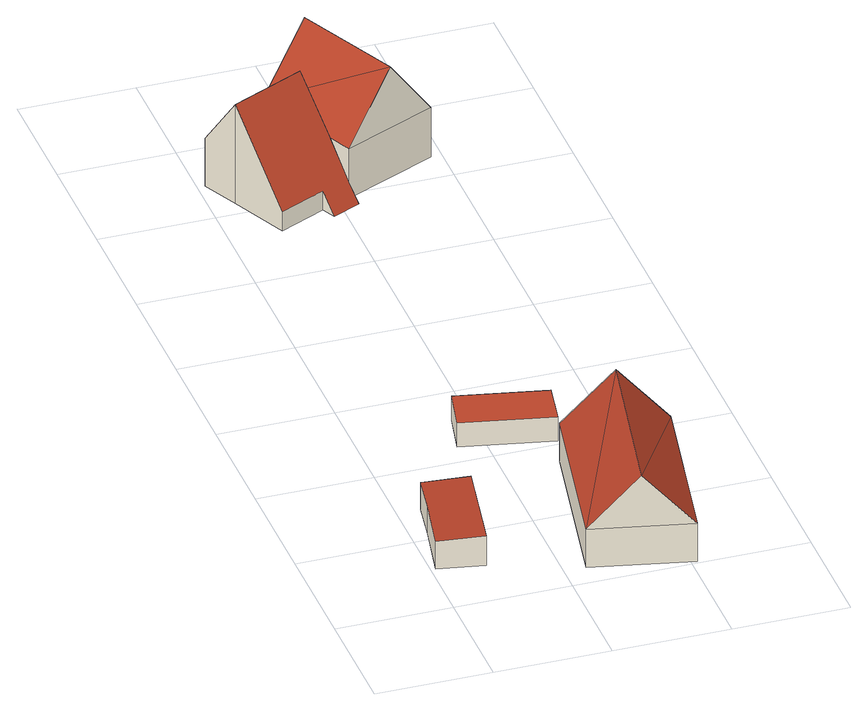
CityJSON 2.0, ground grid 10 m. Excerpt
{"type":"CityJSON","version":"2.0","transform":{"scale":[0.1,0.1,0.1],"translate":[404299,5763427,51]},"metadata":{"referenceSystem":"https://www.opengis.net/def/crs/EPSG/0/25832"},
"CityObjects":{
"building1":{"type":"Building","attributes":{"Gemeindeschluessel":"05515000","Geometrietyp2DReferenz":"3000","function":"31001_1310","roofType":"2100","measuredHeight":2.83},"geometry":[{"type":"Solid","lod":"2","boundaries":[[[[0,1,2,3]],[[4,5,1,0]],[[6,7,5,4]],[[8,9,7,6]],[[3,2,9,8]],[[6,4,0,3,8]],[[1,5,7,9,2]]]],"semantics":{"surfaces":[{"type":"WallSurface"},{"type":"RoofSurface"},{"type":"GroundSurface"}],"values":[[0,0,0,0,0,1,2]]}}]},
"building2":{"type":"Building","attributes":{"Gemeindeschluessel":"05515000","Geometrietyp2DReferenz":"3000","function":"31001_2460","roofType":"1000","measuredHeight":2.3},"geometry":[{"type":"Solid","lod":"2","boundaries":[[[[10,11,12,13]],[[14,15,11,10]],[[16,17,15,14]],[[13,12,17,16]],[[14,10,13,16]],[[11,15,17,12]]]],"semantics":{"surfaces":[{"type":"WallSurface"},{"type":"RoofSurface"},{"type":"GroundSurface"}],"values":[[0,0,0,0,1,2]]}}]},
"building3":{"type":"Building","attributes":{"Gemeindeschluessel":"05515000","Geometrietyp2DReferenz":"3000","function":"31001_1000","roofType":"3100","measuredHeight":8.46},"address":[{"country":"Germany","locality":"Münster","thoroughfareNumber":"105","thoroughfareName":"Am Max-Klemens-Kanal"}],"geometry":[{"type":"Solid","lod":"2","boundaries":[[[[18,19,20,21]],[[22,23,19,18]],[[24,25,23,22]],[[21,20,25,24]],[[18,26,22]],[[24,27,21]],[[26,18,21]],[[21,27,26]],[[22,26,27]],[[27,24,22]],[[19,23,25,20]]]],"semantics":{"surfaces":[{"type":"WallSurface"},{"type":"RoofSurface"},{"type":"GroundSurface"}],"values":[[0,0,0,0,0,0,1,1,1,1,2]]}}]},
"building4":{"type":"Building","attributes":{"Gemeindeschluessel":"05515000","Geometrietyp2DReferenz":"3000","function":"31001_1000"},"address":[{"country":"Germany","locality":"Münster","thoroughfareNumber":"111","thoroughfareName":"Am Max-Klemens-Kanal"}],"children":["building4-1","building4-2"]},
"building4-1":{"type":"BuildingPart","attributes":{"roofType":"3100","measuredHeight":9.42},"parents":["building4"],"geometry":[{"type":"Solid","lod":"2","boundaries":[[[[28,29,30]],[[31,32,29,28]],[[33,34,32,31]],[[35,36,34,33]],[[37,38,36,35]],[[39,40,41]],[[42,37,35,33,43]],[[31,28,30,39,41,44,43,33]],[[30,29,32,34,36,38,45,40,39]],[[42,43,46]],[[38,37,42,46,45]],[[46,43,44]],[[46,44,41,40,45]]]],"semantics":{"surfaces":[{"type":"WallSurface"},{"type":"RoofSurface"},{"type":"GroundSurface"},{"type":"ClosureSurface"}],"values":[[0,0,0,0,0,0,1,1,2,0,3,0,3]]}}]},
"building4-2":{"type":"BuildingPart","attributes":{"roofType":"3100","measuredHeight":10.47},"parents":["building4"],"geometry":[{"type":"Solid","lod":"2","boundaries":[[[[38,37,47]],[[48,49,38,47]],[[50,51,49,48]],[[52,53,51,50]],[[54,41,40,53,52]],[[55,48,56]],[[47,42,46,44,54,56,48]],[[50,55,52]],[[56,52,55]],[[55,50,48]],[[56,54,52]],[[49,51,53,40,45,38]],[[54,44,41]],[[42,47,37]],[[45,46,42,37,38]],[[40,41,44,46,45]]]],"semantics":{"surfaces":[{"type":"WallSurface"},{"type":"RoofSurface"},{"type":"GroundSurface"},{"type":"ClosureSurface"}],"values":[[0,0,0,0,0,1,1,1,1,0,0,2,0,0,3,3]]}}]}
},
"vertices":[
[14,109,27],[14,109,1],[4,58,1],[4,58,27],[20,144,27],[20,144,1],[60,137,29],[60,137,1],[44,50,29],[44,50,1],
[76,220,25],[76,220,2],[155,203,2],[155,203,25],[84,259,25],[84,259,2],[162,242,25],[162,242,2],
[147,175,38],[147,175,2],[118,21,2],[118,21,38],[234,156,38],[234,156,2],[205,1,38],[205,1,2],[191,165,86],[161,11,86],
[83,580,22],[83,580,4],[89,568,4],[43,561,22],[43,561,4],[20,611,98],[20,611,4],[5,643,49],[5,643,4],[69,673,49],[69,673,4],[113,579,4],[108,589,4],[108,589,19],[70,672,51],[84,641,98],[99,610,51],[84,641,4],[84,641,51],
[69,673,51],[66,680,51],[66,680,4],[148,717,51],[148,717,4],[189,626,51],[189,626,4],[108,589,51],[107,698,109],[149,608,109]
]}
